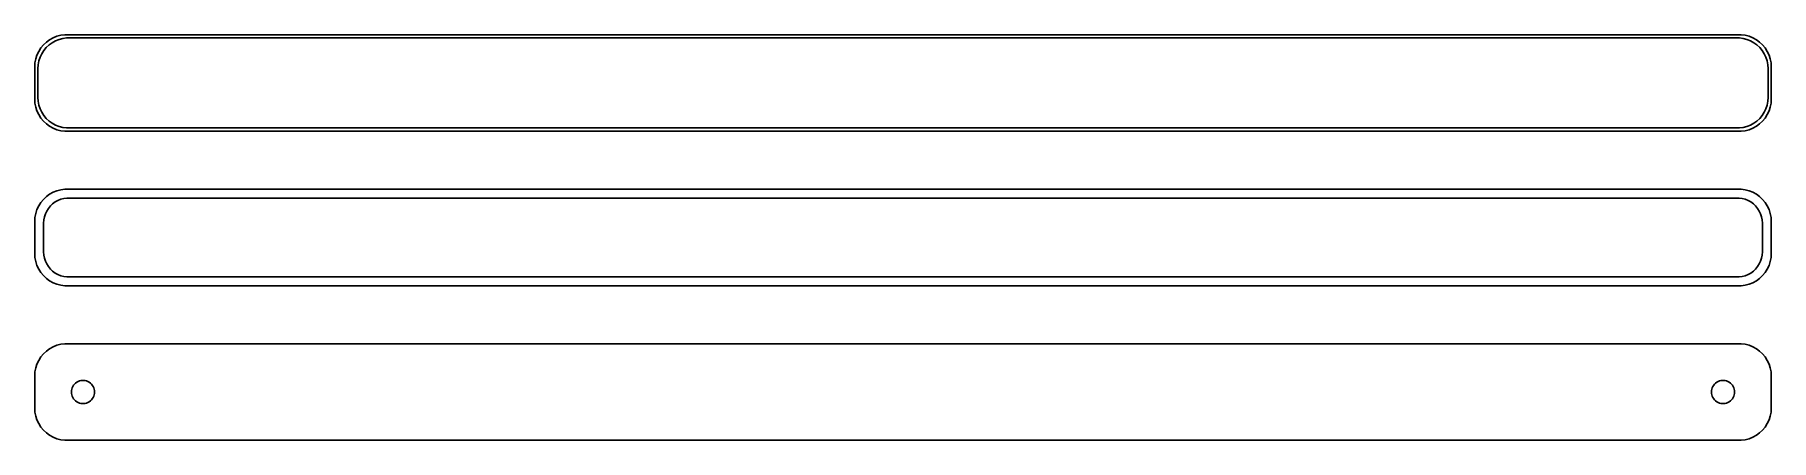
# Model space of a CAD drawing. Header units: metres. Extents: x -135 to 135, y 41 to 103.
import ezdxf

# ---------------------------------------------------------------- set-up
doc = ezdxf.new("R2010")
doc.units = ezdxf.units.M

msp = doc.modelspace()

# ---------------------------------------------------------------- linework, layer by layer
for p, q in [((-132.679, 102.722), (-133.187, 102.353)), ((-132.129, 103.024), (-132.679, 102.722)), ((-131.545, 103.255), (-132.129, 103.024)), ((-131.772, 102.548), (-131.218, 102.768)), ((-130.937, 103.411), (-131.545, 103.255)), ((-131.218, 102.768), (-130.64, 102.916)), ((-130.314, 103.49), (-130.937, 103.411)), ((-130.64, 102.916), (-130.048, 102.991)), ((130.314, 103.49), (-130.314, 103.49)), ((-130.048, 102.991), (130.048, 102.991)), ((130.048, 102.991), (130.64, 102.916)), ((130.937, 103.411), (130.314, 103.49)), ((130.64, 102.916), (131.218, 102.768)), ((131.545, 103.255), (130.937, 103.411)), ((131.218, 102.768), (131.772, 102.548)), ((132.129, 103.024), (131.545, 103.255)), ((132.679, 102.722), (132.129, 103.024)), ((133.187, 102.353), (132.679, 102.722)), ((-134.649, 100.341), (-134.843, 99.7434)), ((-134.382, 100.909), (-134.649, 100.341)), ((-134.045, 101.439), (-134.382, 100.909)), ((-134.351, 99.4313), (-134.166, 99.9986)), ((-134.166, 99.9986), (-133.912, 100.538)), ((-133.645, 101.923), (-134.045, 101.439)), ((-133.912, 100.538), (-133.593, 101.042)), ((-133.187, 102.353), (-133.645, 101.923)), ((-133.593, 101.042), (-133.213, 101.502)), ((-133.213, 101.502), (-132.778, 101.91)), ((-132.778, 101.91), (-132.295, 102.261)), ((-132.295, 102.261), (-131.772, 102.548)), ((131.772, 102.548), (132.295, 102.261)), ((132.295, 102.261), (132.778, 101.91)), ((132.778, 101.91), (133.213, 101.502)), ((133.645, 101.923), (133.187, 102.353)), ((133.213, 101.502), (133.593, 101.042)), ((133.593, 101.042), (133.912, 100.538)), ((134.045, 101.439), (133.645, 101.923)), ((133.912, 100.538), (134.166, 99.9986)), ((134.382, 100.909), (134.045, 101.439)), ((134.166, 99.9986), (134.351, 99.4313)), ((134.649, 100.341), (134.382, 100.909)), ((134.843, 99.7434), (134.649, 100.341)), ((-134.961, 99.1267), (-135, 98.5)), ((-135, 98.5), (-135, 93.5)), ((-134.843, 99.7434), (-134.961, 99.1267)), ((-134.5, 98.25), (-134.463, 98.8453)), ((-134.5, 93.75), (-134.5, 98.25)), ((-134.463, 98.8453), (-134.351, 99.4313)), ((134.351, 99.4313), (134.463, 98.8453)), ((134.463, 98.8453), (134.5, 98.25)), ((134.5, 98.25), (134.5, 93.75)), ((134.961, 99.1267), (134.843, 99.7434)), ((135, 98.5), (134.961, 99.1267)), ((135, 93.5), (135, 98.5)), ((-135, 93.5), (-134.961, 92.8733)), ((-134.961, 92.8733), (-134.843, 92.2566)), ((-134.843, 92.2566), (-134.649, 91.6594)), ((-134.463, 93.1547), (-134.5, 93.75)), ((-134.351, 92.5687), (-134.463, 93.1547)), ((-134.166, 92.0014), (-134.351, 92.5687)), ((-133.912, 91.4617), (-134.166, 92.0014)), ((134.166, 92.0014), (133.912, 91.4617)), ((134.351, 92.5687), (134.166, 92.0014)), ((134.463, 93.1547), (134.351, 92.5687)), ((134.5, 93.75), (134.463, 93.1547)), ((134.649, 91.6594), (134.843, 92.2566)), ((134.843, 92.2566), (134.961, 92.8733)), ((134.961, 92.8733), (135, 93.5)), ((-134.649, 91.6594), (-134.382, 91.0912)), ((-134.382, 91.0912), (-134.045, 90.5611)), ((-134.045, 90.5611), (-133.645, 90.0773)), ((-133.593, 90.958), (-133.912, 91.4617)), ((-133.645, 90.0773), (-133.187, 89.6474)), ((-133.213, 90.4984), (-133.593, 90.958)), ((-132.778, 90.0901), (-133.213, 90.4984)), ((-133.187, 89.6474), (-132.679, 89.2784)), ((-132.295, 89.7395), (-132.778, 90.0901)), ((-132.679, 89.2784), (-132.129, 88.9759)), ((-131.772, 89.4521), (-132.295, 89.7395)), ((-131.218, 89.2325), (-131.772, 89.4521)), ((-130.64, 89.0841), (-131.218, 89.2325)), ((131.218, 89.2325), (130.64, 89.0841)), ((131.772, 89.4521), (131.218, 89.2325)), ((132.295, 89.7395), (131.772, 89.4521)), ((132.129, 88.9759), (132.679, 89.2784)), ((132.778, 90.0901), (132.295, 89.7395)), ((132.679, 89.2784), (133.187, 89.6474)), ((133.213, 90.4984), (132.778, 90.0901)), ((133.187, 89.6474), (133.645, 90.0773)), ((133.593, 90.958), (133.213, 90.4984)), ((133.912, 91.4617), (133.593, 90.958)), ((133.645, 90.0773), (134.045, 90.5611)), ((134.045, 90.5611), (134.382, 91.0912)), ((134.382, 91.0912), (134.649, 91.6594)), ((-132.129, 88.9759), (-131.545, 88.7447)), ((-131.545, 88.7447), (-130.937, 88.5886)), ((-130.937, 88.5886), (-130.314, 88.5099)), ((-130.048, 89.0094), (-130.64, 89.0841)), ((-130.314, 88.5099), (130.314, 88.5099)), ((130.048, 89.0094), (-130.048, 89.0094)), ((130.64, 89.0841), (130.048, 89.0094)), ((130.314, 88.5099), (130.937, 88.5886)), ((130.937, 88.5886), (131.545, 88.7447)), ((131.545, 88.7447), (132.129, 88.9759)), ((-133.187, 78.3526), (-133.645, 77.9227)), ((-132.679, 78.7216), (-133.187, 78.3526)), ((-132.129, 79.0241), (-132.679, 78.7216)), ((-131.545, 79.2553), (-132.129, 79.0241)), ((-130.937, 79.4114), (-131.545, 79.2553)), ((-130.314, 79.4901), (-130.937, 79.4114)), ((130.314, 79.4901), (-130.314, 79.4901)), ((130.937, 79.4114), (130.314, 79.4901)), ((131.545, 79.2553), (130.937, 79.4114)), ((132.129, 79.0241), (131.545, 79.2553)), ((132.679, 78.7216), (132.129, 79.0241)), ((133.187, 78.3526), (132.679, 78.7216)), ((133.645, 77.9227), (133.187, 78.3526)), ((-134.843, 75.7434), (-134.961, 75.1267)), ((-134.649, 76.3406), (-134.843, 75.7434)), ((-134.382, 76.9088), (-134.649, 76.3406)), ((-134.045, 77.4389), (-134.382, 76.9088)), ((-133.645, 77.9227), (-134.045, 77.4389)), ((-133.498, 75.2123), (-133.348, 75.6744)), ((-133.348, 75.6744), (-133.141, 76.1141)), ((-133.141, 76.1141), (-132.88, 76.5244)), ((-132.88, 76.5244), (-132.571, 76.8988)), ((-132.571, 76.8988), (-132.216, 77.2315)), ((-132.216, 77.2315), (-131.823, 77.5171)), ((-131.823, 77.5171), (-131.398, 77.7512)), ((-131.398, 77.7512), (-130.946, 77.9301)), ((-130.946, 77.9301), (-130.475, 78.0509)), ((-130.475, 78.0509), (-129.993, 78.1118)), ((-129.993, 78.1118), (129.993, 78.1118)), ((129.993, 78.1118), (130.475, 78.0509)), ((130.475, 78.0509), (130.946, 77.9301)), ((130.946, 77.9301), (131.398, 77.7512)), ((131.398, 77.7512), (131.823, 77.5171)), ((131.823, 77.5171), (132.216, 77.2315)), ((132.216, 77.2315), (132.571, 76.8988)), ((132.571, 76.8988), (132.88, 76.5244)), ((132.88, 76.5244), (133.141, 76.1141)), ((133.141, 76.1141), (133.348, 75.6744)), ((133.348, 75.6744), (133.498, 75.2123)), ((134.045, 77.4389), (133.645, 77.9227)), ((134.382, 76.9088), (134.045, 77.4389)), ((134.649, 76.3406), (134.382, 76.9088)), ((134.843, 75.7434), (134.649, 76.3406)), ((134.961, 75.1267), (134.843, 75.7434)), ((-134.961, 75.1267), (-135, 74.5)), ((-135, 74.5), (-135, 69.5)), ((-133.619, 74.25), (-133.589, 74.735)), ((-133.619, 69.75), (-133.619, 74.25)), ((-133.589, 74.735), (-133.498, 75.2123)), ((133.498, 75.2123), (133.589, 74.735)), ((133.589, 74.735), (133.619, 74.25)), ((133.619, 74.25), (133.619, 69.75)), ((135, 74.5), (134.961, 75.1267)), ((135, 69.5), (135, 74.5)), ((-135, 69.5), (-134.961, 68.8733)), ((-134.961, 68.8733), (-134.843, 68.2566)), ((-134.843, 68.2566), (-134.649, 67.6594)), ((-134.649, 67.6594), (-134.382, 67.0912)), ((-133.589, 69.265), (-133.619, 69.75)), ((-133.498, 68.7877), (-133.589, 69.265)), ((-133.348, 68.3256), (-133.498, 68.7877)), ((-133.141, 67.8859), (-133.348, 68.3256)), ((-132.88, 67.4756), (-133.141, 67.8859)), ((133.141, 67.8859), (132.88, 67.4756)), ((133.348, 68.3256), (133.141, 67.8859)), ((133.498, 68.7877), (133.348, 68.3256)), ((133.589, 69.265), (133.498, 68.7877)), ((133.619, 69.75), (133.589, 69.265)), ((134.382, 67.0912), (134.649, 67.6594)), ((134.649, 67.6594), (134.843, 68.2566)), ((134.843, 68.2566), (134.961, 68.8733)), ((134.961, 68.8733), (135, 69.5)), ((-134.382, 67.0912), (-134.045, 66.5611)), ((-134.045, 66.5611), (-133.645, 66.0773)), ((-133.645, 66.0773), (-133.187, 65.6474)), ((-133.187, 65.6474), (-132.679, 65.2784)), ((-132.571, 67.1012), (-132.88, 67.4756)), ((-132.679, 65.2784), (-132.129, 64.9759)), ((-132.216, 66.7685), (-132.571, 67.1012)), ((-131.823, 66.4829), (-132.216, 66.7685)), ((-132.129, 64.9759), (-131.545, 64.7447)), ((-131.398, 66.2488), (-131.823, 66.4829)), ((-130.946, 66.0699), (-131.398, 66.2488)), ((-130.475, 65.9491), (-130.946, 66.0699)), ((-129.993, 65.8882), (-130.475, 65.9491)), ((129.993, 65.8882), (-129.993, 65.8882)), ((130.475, 65.9491), (129.993, 65.8882)), ((130.946, 66.0699), (130.475, 65.9491)), ((131.398, 66.2488), (130.946, 66.0699)), ((131.823, 66.4829), (131.398, 66.2488)), ((131.545, 64.7447), (132.129, 64.9759)), ((132.216, 66.7685), (131.823, 66.4829)), ((132.129, 64.9759), (132.679, 65.2784)), ((132.571, 67.1012), (132.216, 66.7685)), ((132.88, 67.4756), (132.571, 67.1012)), ((132.679, 65.2784), (133.187, 65.6474)), ((133.187, 65.6474), (133.645, 66.0773)), ((133.645, 66.0773), (134.045, 66.5611)), ((134.045, 66.5611), (134.382, 67.0912)), ((-131.545, 64.7447), (-130.937, 64.5886)), ((-130.937, 64.5886), (-130.314, 64.5099)), ((-130.314, 64.5099), (130.314, 64.5099)), ((130.314, 64.5099), (130.937, 64.5886)), ((130.937, 64.5886), (131.545, 64.7447)), ((-133.187, 54.3526), (-133.645, 53.9227)), ((-132.679, 54.7216), (-133.187, 54.3526)), ((-132.129, 55.0241), (-132.679, 54.7216)), ((-131.545, 55.2553), (-132.129, 55.0241)), ((-130.937, 55.4114), (-131.545, 55.2553)), ((-130.314, 55.4901), (-130.937, 55.4114)), ((130.314, 55.4901), (-130.314, 55.4901)), ((130.937, 55.4114), (130.314, 55.4901)), ((131.545, 55.2553), (130.937, 55.4114)), ((132.129, 55.0241), (131.545, 55.2553)), ((132.679, 54.7216), (132.129, 55.0241)), ((133.187, 54.3526), (132.679, 54.7216)), ((133.645, 53.9227), (133.187, 54.3526)), ((-134.843, 51.7434), (-134.961, 51.1267)), ((-134.649, 52.3406), (-134.843, 51.7434)), ((-134.382, 52.9088), (-134.649, 52.3406)), ((-134.045, 53.4389), (-134.382, 52.9088)), ((-133.645, 53.9227), (-134.045, 53.4389)), ((134.045, 53.4389), (133.645, 53.9227)), ((134.382, 52.9088), (134.045, 53.4389)), ((134.649, 52.3406), (134.382, 52.9088)), ((134.843, 51.7434), (134.649, 52.3406)), ((134.961, 51.1267), (134.843, 51.7434)), ((-134.961, 51.1267), (-135, 50.5)), ((-135, 50.5), (-135, 45.5)), ((-129.243, 48.4476), (-129.174, 48.6626)), ((-129.174, 48.6626), (-129.077, 48.8671)), ((-129.077, 48.8671), (-128.956, 49.058)), ((-128.956, 49.058), (-128.812, 49.2322)), ((-128.812, 49.2322), (-128.647, 49.3869)), ((-128.647, 49.3869), (-128.464, 49.5198)), ((-128.464, 49.5198), (-128.266, 49.6287)), ((-128.266, 49.6287), (-128.056, 49.7119)), ((-128.056, 49.7119), (-127.837, 49.7681)), ((-127.837, 49.7681), (-127.613, 49.7964)), ((-127.613, 49.7964), (-127.387, 49.7964)), ((-127.387, 49.7964), (-127.163, 49.7681)), ((-127.163, 49.7681), (-126.944, 49.7119)), ((-126.944, 49.7119), (-126.734, 49.6287)), ((-126.734, 49.6287), (-126.536, 49.5198)), ((-126.536, 49.5198), (-126.353, 49.3869)), ((-126.353, 49.3869), (-126.188, 49.2322)), ((-126.188, 49.2322), (-126.044, 49.058)), ((-126.044, 49.058), (-125.923, 48.8671)), ((-125.923, 48.8671), (-125.826, 48.6626)), ((-125.826, 48.6626), (-125.757, 48.4476)), ((125.757, 48.4476), (125.826, 48.6626)), ((125.826, 48.6626), (125.923, 48.8671)), ((125.923, 48.8671), (126.044, 49.058)), ((126.044, 49.058), (126.188, 49.2322)), ((126.188, 49.2322), (126.353, 49.3869)), ((126.353, 49.3869), (126.536, 49.5198)), ((126.536, 49.5198), (126.734, 49.6287)), ((126.734, 49.6287), (126.944, 49.7119)), ((126.944, 49.7119), (127.163, 49.7681)), ((127.163, 49.7681), (127.387, 49.7964)), ((127.387, 49.7964), (127.613, 49.7964)), ((127.613, 49.7964), (127.837, 49.7681)), ((127.837, 49.7681), (128.056, 49.7119)), ((128.056, 49.7119), (128.266, 49.6287)), ((128.266, 49.6287), (128.464, 49.5198)), ((128.464, 49.5198), (128.647, 49.3869)), ((128.647, 49.3869), (128.812, 49.2322)), ((128.812, 49.2322), (128.956, 49.058)), ((128.956, 49.058), (129.077, 48.8671)), ((129.077, 48.8671), (129.174, 48.6626)), ((129.174, 48.6626), (129.243, 48.4476)), ((135, 50.5), (134.961, 51.1267)), ((135, 45.5), (135, 50.5)), ((-129.3, 48), (-129.286, 48.2256)), ((-129.286, 47.7744), (-129.3, 48)), ((-129.286, 48.2256), (-129.243, 48.4476)), ((-129.243, 47.5524), (-129.286, 47.7744)), ((-129.174, 47.3374), (-129.243, 47.5524)), ((-129.077, 47.1329), (-129.174, 47.3374)), ((-128.956, 46.942), (-129.077, 47.1329)), ((-128.812, 46.7678), (-128.956, 46.942)), ((-128.647, 46.6131), (-128.812, 46.7678)), ((-128.464, 46.4802), (-128.647, 46.6131)), ((-128.266, 46.3713), (-128.464, 46.4802)), ((-128.056, 46.2881), (-128.266, 46.3713)), ((-127.837, 46.2319), (-128.056, 46.2881)), ((-127.613, 46.2036), (-127.837, 46.2319)), ((-127.387, 46.2036), (-127.613, 46.2036)), ((-127.163, 46.2319), (-127.387, 46.2036)), ((-126.944, 46.2881), (-127.163, 46.2319)), ((-126.734, 46.3713), (-126.944, 46.2881)), ((-126.536, 46.4802), (-126.734, 46.3713)), ((-126.353, 46.6131), (-126.536, 46.4802)), ((-126.188, 46.7678), (-126.353, 46.6131)), ((-126.044, 46.942), (-126.188, 46.7678)), ((-125.923, 47.1329), (-126.044, 46.942)), ((-125.826, 47.3374), (-125.923, 47.1329)), ((-125.757, 47.5524), (-125.826, 47.3374)), ((-125.757, 48.4476), (-125.714, 48.2256)), ((-125.714, 47.7744), (-125.757, 47.5524)), ((-125.714, 48.2256), (-125.7, 48)), ((-125.7, 48), (-125.714, 47.7744)), ((125.7, 48), (125.714, 48.2256)), ((125.714, 47.7744), (125.7, 48)), ((125.714, 48.2256), (125.757, 48.4476)), ((125.757, 47.5524), (125.714, 47.7744)), ((125.826, 47.3374), (125.757, 47.5524)), ((125.923, 47.1329), (125.826, 47.3374)), ((126.044, 46.942), (125.923, 47.1329)), ((126.188, 46.7678), (126.044, 46.942)), ((126.353, 46.6131), (126.188, 46.7678)), ((126.536, 46.4802), (126.353, 46.6131)), ((126.734, 46.3713), (126.536, 46.4802)), ((126.944, 46.2881), (126.734, 46.3713)), ((127.163, 46.2319), (126.944, 46.2881)), ((127.387, 46.2036), (127.163, 46.2319)), ((127.613, 46.2036), (127.387, 46.2036)), ((127.837, 46.2319), (127.613, 46.2036)), ((128.056, 46.2881), (127.837, 46.2319)), ((128.266, 46.3713), (128.056, 46.2881)), ((128.464, 46.4802), (128.266, 46.3713)), ((128.647, 46.6131), (128.464, 46.4802)), ((128.812, 46.7678), (128.647, 46.6131)), ((128.956, 46.942), (128.812, 46.7678)), ((129.077, 47.1329), (128.956, 46.942)), ((129.174, 47.3374), (129.077, 47.1329)), ((129.243, 47.5524), (129.174, 47.3374)), ((129.243, 48.4476), (129.286, 48.2256)), ((129.286, 47.7744), (129.243, 47.5524)), ((129.286, 48.2256), (129.3, 48)), ((129.3, 48), (129.286, 47.7744)), ((-135, 45.5), (-134.961, 44.8733)), ((-134.961, 44.8733), (-134.843, 44.2566)), ((-134.843, 44.2566), (-134.649, 43.6594)), ((-134.649, 43.6594), (-134.382, 43.0912)), ((134.382, 43.0912), (134.649, 43.6594)), ((134.649, 43.6594), (134.843, 44.2566)), ((134.843, 44.2566), (134.961, 44.8733)), ((134.961, 44.8733), (135, 45.5)), ((-134.382, 43.0912), (-134.045, 42.5611)), ((-134.045, 42.5611), (-133.645, 42.0773)), ((-133.645, 42.0773), (-133.187, 41.6474)), ((-133.187, 41.6474), (-132.679, 41.2784)), ((-132.679, 41.2784), (-132.129, 40.9759)), ((-132.129, 40.9759), (-131.545, 40.7447)), ((-131.545, 40.7447), (-130.937, 40.5886)), ((-130.937, 40.5886), (-130.314, 40.5099)), ((-130.314, 40.5099), (130.314, 40.5099)), ((130.314, 40.5099), (130.937, 40.5886)), ((130.937, 40.5886), (131.545, 40.7447)), ((131.545, 40.7447), (132.129, 40.9759)), ((132.129, 40.9759), (132.679, 41.2784)), ((132.679, 41.2784), (133.187, 41.6474)), ((133.187, 41.6474), (133.645, 42.0773)), ((133.645, 42.0773), (134.045, 42.5611)), ((134.045, 42.5611), (134.382, 43.0912))]:
    msp.add_line(p, q)

doc.saveas('drawing.dxf')
